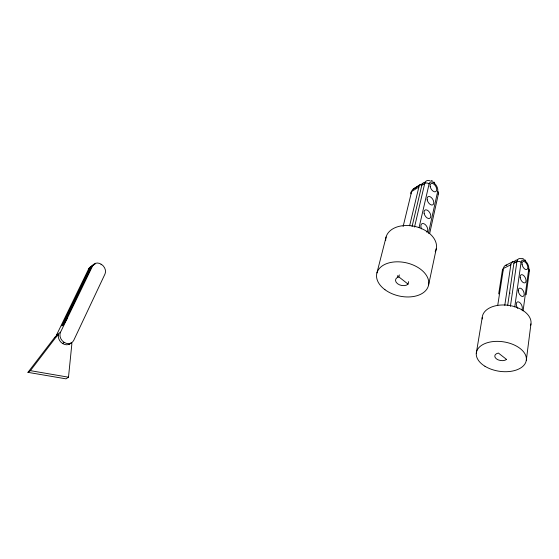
<?xml version="1.0" encoding="UTF-8"?>
<svg xmlns="http://www.w3.org/2000/svg" width="559" height="559" viewBox="0 0 559 559"><rect width="100%" height="100%" fill="white"/><g stroke="black" fill="none" stroke-linecap="round" stroke-linejoin="round"><path stroke-width="0.84" d="M68.491 377.206L71.811 344.428A4.5 3.794 49.1 0 0 71.545 342.443A7.882 6.617 48.5 0 1 62.804 343.659A7.882 6.617 48.5 0 1 58.45 334.785L55.991 336.553A4.514 3.808 47.9 0 0 54.537 337.629L27.95 372.35L65.976 378.841L68.491 377.206L30.396 370.652L27.95 372.35M526.305 360.276L530.959 323.864M523.077 310.923L528.765 268.809A5.897 3.179 63.2 0 0 525.53 261.186A2.963 1.537 -48.4 0 0 523.986 259.984M526.166 294.719L529.45 270.283M514.741 306.954L521.086 262.262A5.897 3.179 63.2 0 1 525.53 261.186M510.395 306.388L516.886 261.745A8.832 4.772 63.2 0 1 521.4 258.803M507.642 305.626L513.896 263.24A8.804 4.786 63.2 0 1 517.306 260.019M504.784 305.319L510.856 264.756A8.783 4.793 63.2 0 1 515.398 261.808M498.684 293.943L502.464 269.704M497.769 305.123L503.463 268.453A8.727 4.814 63.2 0 1 506.908 265.232M476.275 353.344L482.235 317.414M428.62 284.831L436.341 248.441M428.411 233.306L437.718 191.255A6.247 3.557 59.4 0 0 434.392 183.268A3.137 1.3 -49.7 0 0 433.456 182.136M438.556 193.155L429.654 233.564M399.322 274.888L398.846 276.908A6.806 4.346 13 0 0 397.505 283.686A6.806 4.346 13 0 0 408.056 284.105L408.629 281.617M419.054 227.618L429.109 183.918A6.247 3.557 59.4 0 1 434.392 183.268M414.519 227.08L424.728 183.429A9.356 5.345 59.4 0 1 430.213 180.906M412.067 226.528L421.814 185.225A9.328 5.352 59.4 0 1 425.385 182.241M409.628 225.766L418.859 187.041A9.307 5.366 59.4 0 1 423.058 184.128M397.407 277.453L397.889 275.433M403.116 226.521L411.648 191.478A9.244 5.387 59.4 0 1 415.246 188.488M376.934 272.918L386.115 236.96M93.73 265.141A7.519 5.932 48.1 0 0 90.048 267.817L61.874 325.855L63.328 324.793L91.494 266.692L92.696 265.756A7.546 5.939 48.2 0 1 101.479 264.372A7.546 5.939 48.2 0 1 105.015 273.973L73.732 340.368A7.903 6.624 48.6 0 1 64.208 342.401L62.615 343.547M55.907 337.105A7.854 6.61 48.4 0 1 56.494 335.079L60.554 332.151L92.696 265.756M56.494 335.079L88.664 268.893A7.505 5.932 48 0 1 91.124 266.559M63.328 324.793L67.401 318.239M61.874 325.855L67.304 317.121M30.396 370.652L56.997 335.861A4.528 3.815 48.1 0 1 58.45 334.785M88.664 268.893L90.048 267.817M100.99 264.77L101.493 264.379M54.537 337.629L56.997 335.861M69.987 343.526L69.057 344.176A4.486 3.787 49 0 1 69.211 344.686M413.318 188.97L420.284 184.694M413.555 188.837L420.752 184.407M418.859 187.041L411.648 191.478A3.088 2.18 13 0 0 411.012 193.847M421.814 185.225L424.728 183.429A3.123 2.236 12.2 0 1 429.109 183.918M505.385 265.455L512.764 261.752M510.856 264.756L503.463 268.453A2.949 1.929 7.8 0 0 502.869 270.856M513.896 263.24L516.886 261.745A2.991 1.97 7.1 0 1 521.086 262.262M521.875 258.377L523.692 259.027M431.317 180.543L432.512 181.046M398.846 276.908L408.056 284.105M517.767 308.456A4.577 2.536 64.4 0 1 516.761 302.468A4.577 2.536 64.4 0 1 521.023 304.005A4.577 2.536 64.4 0 1 521.75 309.889M509.969 293.272A4.493 2.495 64 0 1 510.081 293.007M528.765 268.809A2.977 1.95 6.7 0 1 529.107 271.017M482.235 318.979A24.582 15.142 8.2 0 1 508.362 305.312A24.582 15.142 8.2 0 1 530.603 325.394M64.208 342.401A7.903 6.624 48.6 0 1 60.554 332.151M91.494 266.692A7.533 5.939 48.2 0 1 95.184 264.009M421.584 228.897A4.842 2.858 60.4 0 1 422.101 223.642A4.842 2.858 60.4 0 1 426.88 226.681A4.842 2.858 60.4 0 1 426.699 232.153M437.718 191.255A3.109 2.208 11.6 0 1 438.004 194.127M385.682 240.489A25.777 17.224 12.8 0 1 414.974 226.444A25.777 17.224 12.8 0 1 435.188 251.781M506.552 359.423L498.397 353.05A6.47 3.808 8.7 0 0 496.357 358.822A6.47 3.808 8.7 0 0 506.552 359.423M522.078 264.435A4.423 2.383 63.2 0 0 526.885 269.515A4.423 2.383 63.2 0 0 525.823 262.688A4.423 2.383 63.2 0 0 522.078 264.435M520.212 277.697A4.472 2.432 63.6 0 0 525.076 282.791A4.472 2.432 63.6 0 0 524.007 275.86A4.472 2.432 63.6 0 0 520.212 277.697M518.256 290.827A4.521 2.488 64 0 0 522.986 296.452A4.521 2.488 64 0 0 522.434 289.625A4.521 2.488 64 0 0 518.256 290.827M484.926 366.243A25.26 14.869 8.7 0 0 525.949 361.778A25.26 14.869 8.7 0 0 493.101 341.57A25.26 14.869 8.7 0 0 484.926 366.243M430.206 186.622A4.689 2.669 59.4 0 0 435.727 191.674A4.689 2.669 59.4 0 0 434.315 184.498A4.689 2.669 59.4 0 0 430.206 186.622M427.195 199.801A4.738 2.732 59.7 0 0 432.785 204.867A4.738 2.732 59.7 0 0 431.366 197.572A4.738 2.732 59.7 0 0 427.195 199.801M424.113 213.272A4.786 2.795 60.1 0 0 429.78 218.352A4.786 2.795 60.1 0 0 428.355 210.939A4.786 2.795 60.1 0 0 424.113 213.272M384.983 289.723A26.532 16.973 13 0 0 428.173 286.515A26.532 16.973 13 0 0 394.815 261.905A26.532 16.973 13 0 0 384.983 289.723"/></g></svg>
